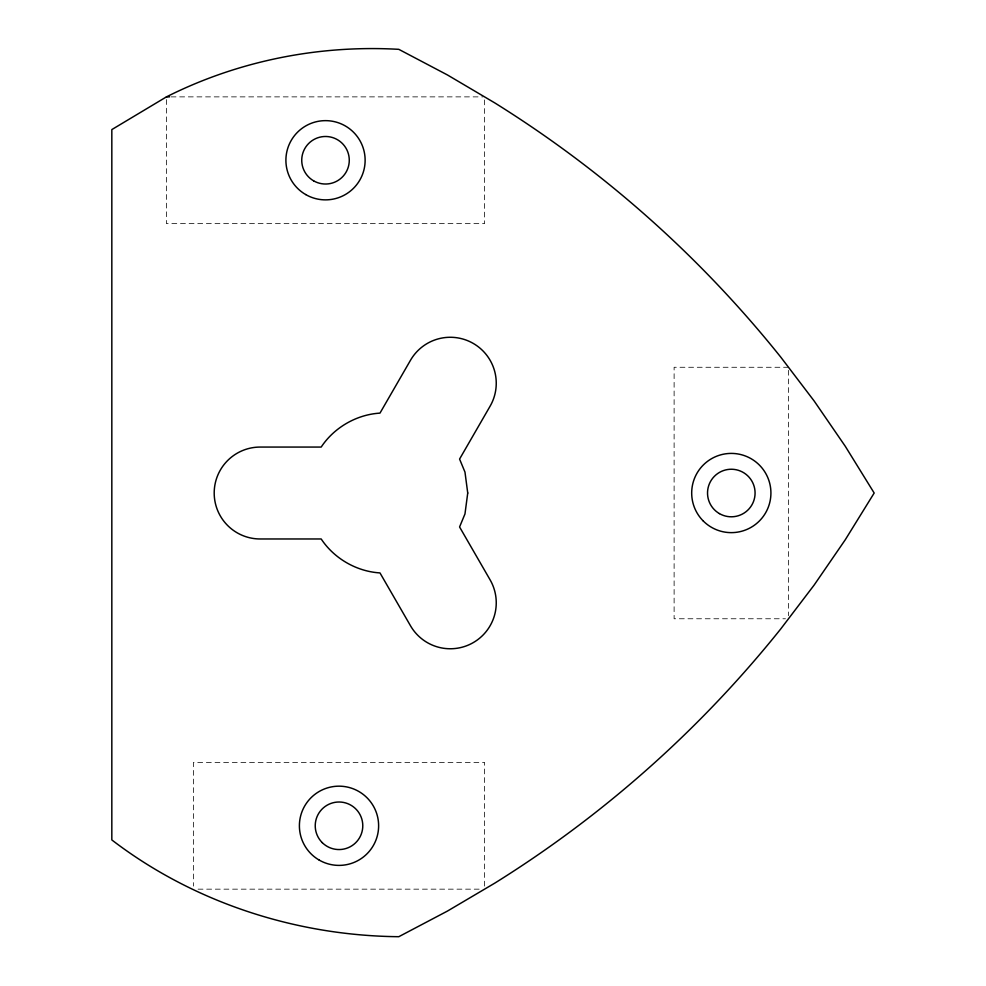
<?xml version="1.0" encoding="UTF-8"?>
<svg xmlns="http://www.w3.org/2000/svg" width="986" height="986" viewBox="0 0 986 986"><rect width="100%" height="100%" fill="white"/><g stroke="black" fill="none" stroke-linecap="round" stroke-linejoin="round"><path stroke-width="0.74" stroke-dasharray="4.93 3.7" d="M171.059 96.874L483.041 96.874M788.492 367.273L674.116 367.273L674.116 618.764L785.448 618.764M198.063 889.162L479.96 889.162M788.492 370.329L788.492 615.695M484.582 99.931L484.582 223.637L166.449 223.637L166.449 98.403M484.582 886.106L484.582 762.4L193.441 762.4L193.441 886.106"/><path stroke-width="1.48" d="M166.449 96.874L111.825 129.585L111.825 839.936C193.539 902.535 296.083 935.763 398.8 936.7L447.422 911.089L494.738 883.16A1135.613 1135.613 0 0 0 780.875 628.772L814.153 585.043L845.273 539.761L874.175 493.025L845.273 446.276L814.153 400.994L780.875 357.265A1135.613 1135.613 0 0 0 494.738 102.877L447.422 74.948L398.8 49.337C318.786 44.764 238.107 60.849 166.449 96.874L169.518 96.874M467.734 493.025L464.973 513.94L459.575 526.968L490.091 579.83A45.948 45.948 0 0 1 473.28 642.601A45.948 45.948 0 0 1 410.496 625.777L379.98 572.915C356.587 571.498 334.118 558.52 321.19 538.972L260.144 538.972A45.948 45.948 0 0 1 214.196 493.025A45.948 45.948 0 0 1 260.144 447.065L321.19 447.065C334.118 427.517 356.587 414.539 379.98 413.122L410.496 360.26A45.948 45.948 0 0 1 473.28 343.436A45.948 45.948 0 0 1 490.091 406.207L459.575 459.069L464.973 472.097L467.734 493.025M719.423 513.607A23.763 23.763 0 0 0 755.079 493.012A23.763 23.763 0 0 0 719.423 472.43A23.763 23.763 0 0 0 719.423 513.607M313.634 180.845A23.763 23.763 0 0 0 349.278 160.262A23.763 23.763 0 0 0 313.634 139.667A23.763 23.763 0 0 0 313.634 180.845M322.2 842.586A23.763 23.763 0 0 0 361.973 831.925A23.763 23.763 0 0 0 332.861 802.814A23.763 23.763 0 0 0 322.2 842.586M319.205 860.088A39.613 39.613 0 0 0 378.624 825.775A39.613 39.613 0 0 0 319.205 791.475A39.613 39.613 0 0 0 319.205 860.088M703.289 521.027A39.613 39.613 0 0 0 769.573 503.267A39.613 39.613 0 0 0 721.049 454.756A39.613 39.613 0 0 0 703.289 521.027M305.709 194.562A39.613 39.613 0 0 0 365.128 160.262A39.613 39.613 0 0 0 305.709 125.949A39.613 39.613 0 0 0 305.709 194.562"/></g></svg>
